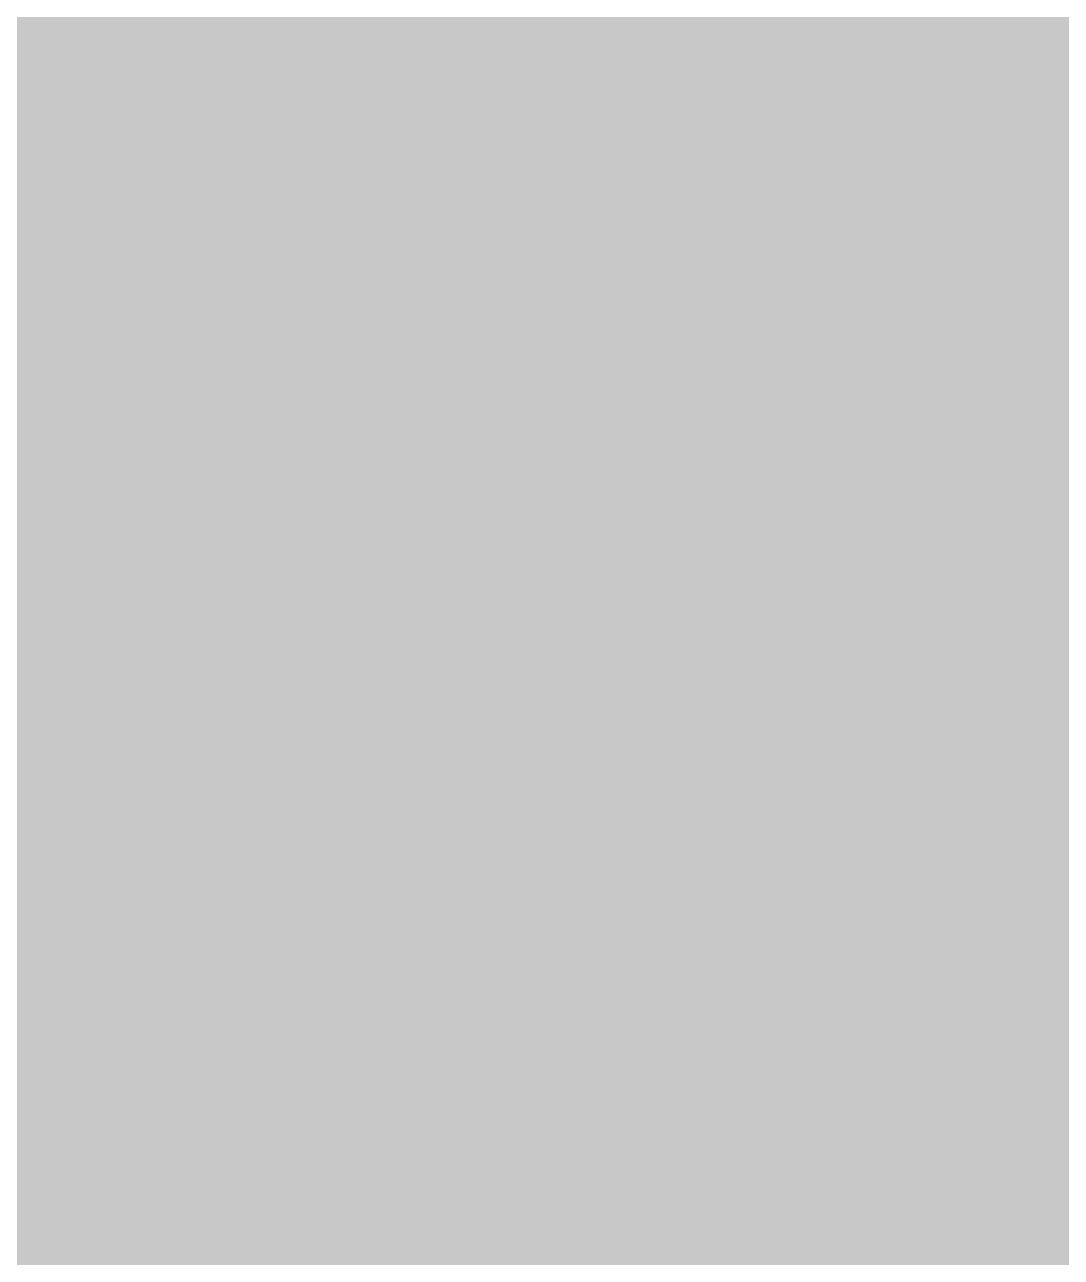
# Model space of a CAD drawing. Header units: inches. Extents: x 22 to 371, y 55 to 284.
# Drawn here: x 60.788 to 61.263, y 155.051 to 155.616 of the extents above; entities that cross this region are included whole.
import ezdxf

# ---------------------------------------------------------------- set-up
doc = ezdxf.new("R2010")
doc.units = ezdxf.units.IN
for name, color, linetype in [('Bottom Layer', 5, 'Continuous'), ('Bottom Solder', 6, 'Continuous'), ('Drill Drawing', 1, 'Continuous'), ('Layer 1', 16, 'Continuous'), ('Layer 2', 76, 'Continuous'), ('Top Layer', 1, 'Continuous'), ('Top Solder', 216, 'Continuous'), ('Via Holes', 16, 'Continuous')]:
    doc.layers.add(name, color=color, linetype=linetype)

msp = doc.modelspace()

# ---------------------------------------------------------------- hatches: boundary and pattern name
at = {"layer": 'Bottom Layer'}
msp.add_hatch(color=5, dxfattribs=at).paths.add_polyline_path([(62.82476, 157.79936), (62.71751, 157.59636), (62.37289, 157.59636), (62.22423, 157.56679), (62.0982, 157.48258), (61.03552, 156.4199), (60.95131, 156.29387), (60.92174, 156.14521), (60.92174, 155.80629), (60.95131, 155.65763), (61.03552, 155.5316), (61.24075, 155.32637), (61.24075, 155.08403), (61.03552, 154.8788), (60.95131, 154.75277), (60.92174, 154.60412), (60.92174, 124.9247), (60.75713, 124.76261), (60.45051, 124.76261), (60.45051, 156.75859), (61.55441, 157.86249), (62.78169, 157.86249)])
h = msp.add_hatch(color=5, dxfattribs=at)
edge = h.paths.add_edge_path()
edge.add_arc((60.94821, 155.2052), 0.3, 0, 360)
at = {"layer": 'Bottom Solder'}
h = msp.add_hatch(color=6, dxfattribs=at)
edge = h.paths.add_edge_path()
edge.add_arc((60.94821, 155.2052), 0.4016, 0, 360)
at = {"layer": 'Layer 1'}
h = msp.add_hatch(color=16, dxfattribs=at)
edge = h.paths.add_edge_path()
edge.add_arc((60.94821, 155.2052), 0.3, 0, 360)
at = {"layer": 'Layer 2'}
h = msp.add_hatch(color=76, dxfattribs=at)
edge = h.paths.add_edge_path()
edge.add_arc((60.94821, 155.2052), 0.3, 0, 360)
at = {"layer": 'Top Layer'}
msp.add_hatch(color=1, dxfattribs=at).paths.add_polyline_path([(60.09422, 159.85), (60.09422, 157.942), (61.25284, 157.942), (61.6735, 157.52134), (61.79419, 157.4407), (61.79419, 155.74201), (62.16559, 155.74201), (62.16559, 154.63373), (63.13079, 154.63373), (63.13079, 154.81676), (63.4873, 154.81676), (63.4873, 154.72263), (64.56654, 154.72263), (64.95061, 154.33856), (65.06569, 154.26167), (65.06816, 154.24664), (64.97813, 154.05847), (59.08891, 154.05847), (58.3124, 154.83497), (58.3124, 159.89008), (59.34634, 159.89008), (59.34634, 160.00838), (59.98601, 160.00838)])
h = msp.add_hatch(color=1, dxfattribs=at)
edge = h.paths.add_edge_path()
edge.add_arc((60.94821, 155.2052), 0.3, 0, 360)
at = {"layer": 'Top Solder'}
h = msp.add_hatch(color=216, dxfattribs=at)
edge = h.paths.add_edge_path()
edge.add_arc((60.94821, 155.2052), 0.4016, 0, 360)
at = {"layer": 'Via Holes'}
h = msp.add_hatch(color=7, dxfattribs=at)
edge = h.paths.add_edge_path()
edge.add_arc((60.94821, 155.2052), 0.15, 0, 360)

# ---------------------------------------------------------------- linework, layer by layer
at = {"layer": 'Bottom Layer'}
msp.add_lwpolyline([(61.31021, 155.80629, 0.254, 0.254, 0), (61.62921, 155.48728, 0.254, 0.254, 0)], format="xyseb", dxfattribs=at)
at = {"layer": 'Drill Drawing'}
for points in [[(60.69421, 155.4592, 0.0508, 0.0508, 0), (60.94821, 155.3322, 0.0508, 0.0508, 0)], [(60.69421, 155.4592, 0.0508, 0.0508, 0), (60.82121, 155.2052, 0.0508, 0.0508, 0)], [(60.94821, 155.3322, 0.0508, 0.0508, 0), (61.20221, 155.4592, 0.0508, 0.0508, 0)], [(61.07521, 155.2052, 0.0508, 0.0508, 0), (61.20221, 155.4592, 0.0508, 0.0508, 0)], [(60.69421, 154.9512, 0.0508, 0.0508, 0), (60.82121, 155.2052, 0.0508, 0.0508, 0)], [(61.07521, 155.2052, 0.0508, 0.0508, 0), (61.20221, 154.9512, 0.0508, 0.0508, 0)], [(60.69421, 154.9512, 0.0508, 0.0508, 0), (60.94821, 155.0782, 0.0508, 0.0508, 0)], [(60.94821, 155.0782, 0.0508, 0.0508, 0), (61.20221, 154.9512, 0.0508, 0.0508, 0)]]:
    msp.add_lwpolyline(points, format="xyseb", dxfattribs=at)
for points in [[(61.18951, 155.4592, 0.0254, 0.0254, 1), (61.21491, 155.4592, 0.0254, 0.0254, 1)], [(61.18951, 155.4592, 0.0254, 0.0254, 1), (61.21491, 155.4592, 0.0254, 0.0254, 1)], [(60.93551, 155.3322, 0.0254, 0.0254, 1), (60.96091, 155.3322, 0.0254, 0.0254, 1)], [(60.93551, 155.3322, 0.0254, 0.0254, 1), (60.96091, 155.3322, 0.0254, 0.0254, 1)], [(60.80851, 155.2052, 0.0254, 0.0254, 1), (60.83391, 155.2052, 0.0254, 0.0254, 1)], [(60.80851, 155.2052, 0.0254, 0.0254, 1), (60.83391, 155.2052, 0.0254, 0.0254, 1)], [(61.06251, 155.2052, 0.0254, 0.0254, 1), (61.08791, 155.2052, 0.0254, 0.0254, 1)], [(61.06251, 155.2052, 0.0254, 0.0254, 1), (61.08791, 155.2052, 0.0254, 0.0254, 1)], [(60.93551, 155.0782, 0.0254, 0.0254, 1), (60.96091, 155.0782, 0.0254, 0.0254, 1)], [(60.93551, 155.0782, 0.0254, 0.0254, 1), (60.96091, 155.0782, 0.0254, 0.0254, 1)]]:
    msp.add_lwpolyline(points, format="xyseb", close=True, dxfattribs=at)
at = {"layer": 'Top Layer'}
for points in [[(60.94821, 155.2052, 0.254, 0.254, 0), (60.94821, 155.20523, 0.254, 0.254, 0)], [(60.94821, 155.20523, 0.254, 0.254, 0), (61.70839, 155.20523, 0.254, 0.254, 0)]]:
    msp.add_lwpolyline(points, format="xyseb", dxfattribs=at)
for points in [[(60.88471, 155.20523, 0.127, 0.127, 1), (61.01171, 155.20523, 0.127, 0.127, 1)], [(60.88471, 155.20523, 0.127, 0.127, 1), (61.01171, 155.20523, 0.127, 0.127, 1)], [(60.88471, 155.2052, 0.127, 0.127, 1), (61.01171, 155.2052, 0.127, 0.127, 1)]]:
    msp.add_lwpolyline(points, format="xyseb", close=True, dxfattribs=at)

doc.saveas('drawing.dxf')
